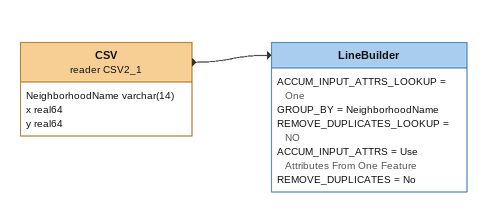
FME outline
CSV (reader CSV2_1)
    attributes: NeighborhoodName varchar(14), x real64, y real64
    -> LineBuilder
LineBuilder
    ACCUM_INPUT_ATTRS_LOOKUP = One
    GROUP_BY = NeighborhoodName
    REMOVE_DUPLICATES_LOOKUP = NO
    ACCUM_INPUT_ATTRS = Use Attributes From One Feature
    REMOVE_DUPLICATES = No
